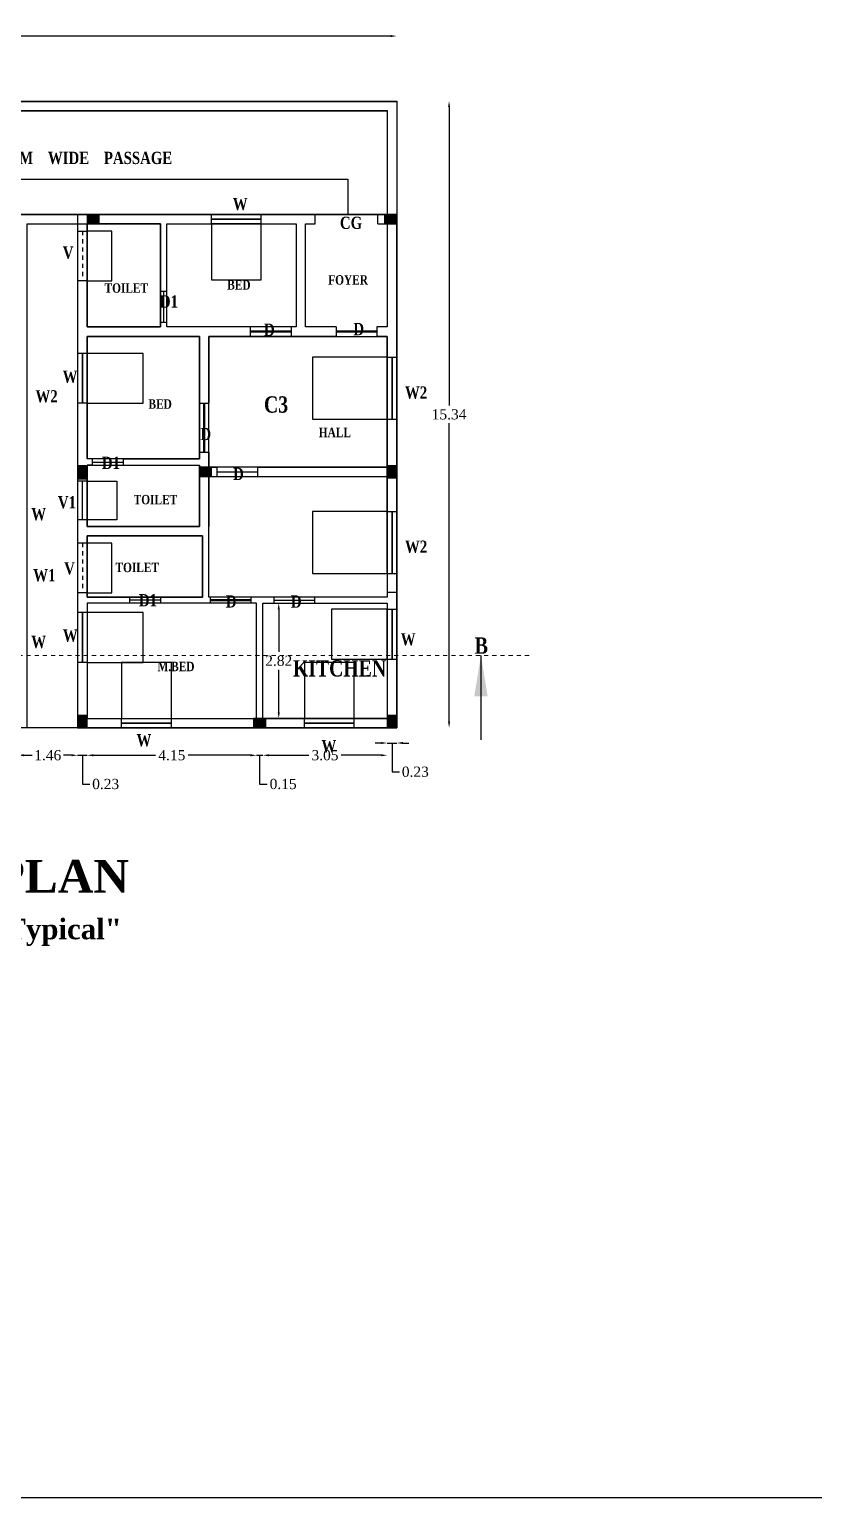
# Model space of a CAD drawing. Header units: metres. Extents: x 5 to 221, y 0 to 97.
# Drawn here: x 84.9 to 104.09, y 0 to 35.93 of the extents above; entities that cross this region are included whole.
import ezdxf

# ---------------------------------------------------------------- set-up
doc = ezdxf.new("R2010")
doc.units = ezdxf.units.M
doc.header["$LTSCALE"] = 0.015
doc.linetypes.add('DASHED2', pattern=[9.525, 6.35, -3.175])
doc.layers.add('FLOOR-STILT', color=7, linetype='Continuous', lineweight=50)
doc.layers.add('FLOOR01', color=7, linetype='Continuous', lineweight=50)
doc.styles.get("Standard").update_dxf_attribs({"font": 'times.ttf'})
doc.styles.add('style1', font='timesbd.ttf', dxfattribs={"width": 0.8, "height": 0.18})
doc.styles.add('style4', font='timesbd.ttf', dxfattribs={"height": 0.25})
doc.dimstyles.new('Copy of 0.25', dxfattribs={"dimtxt": 0.3, "dimasz": 0.5, "dimexe": 0.1, "dimexo": 0.4, "dimgap": 0.09, "dimtad": 0, "dimtih": 1, "dimtoh": 1, "dimzin": 0, "dimdsep": 46, "dimtxsty": 'Standard', "dimcen": 0.09, "dimclrt": 256, "dimadec": 0, "dimazin": 0, "dimtfac": 1, "dimtofl": 0, "dimtmove": 0, "dimatfit": 0, "dimfxl": 1, "dimtolj": 1, "dimtzin": 0, "dimarcsym": 0})
doc.dimstyles.new('M', dxfattribs={"dimtxt": 0.25, "dimasz": 0.15, "dimexe": 0.15, "dimexo": 1.1, "dimgap": 0.09, "dimtad": 0, "dimtih": 1, "dimtoh": 1, "dimzin": 0, "dimdsep": 46, "dimtxsty": 'Standard', "dimcen": 0.09, "dimse1": 1, "dimse2": 1, "dimclrt": 256, "dimadec": 0, "dimazin": 0, "dimtfac": 1, "dimtofl": 0, "dimtmove": 0, "dimatfit": 3, "dimfxl": 1, "dimtolj": 1, "dimtzin": 0, "dimarcsym": 0})

# ---------------------------------------------------------------- blocks, each defined once
blk = doc.blocks.new('*D30')
at = {"color": 0, "lineweight": -2, "transparency": 16777216}
for p, q in [((84.764, 18.169), (84.962, 18.169)), ((85.928, 18.169), (85.73, 18.169))]:
    blk.add_line(p, q, dxfattribs=at)
for points in [[(84.764, 18.194), (84.764, 18.144), (84.614, 18.169)], [(85.928, 18.194), (85.928, 18.144), (86.078, 18.169)]]:
    blk.add_solid(points, dxfattribs=at)
at = {"transparency": 16777216, "insert": (85.346, 18.169), "char_height": 0.25, "attachment_point": 5}
blk.add_mtext('\\A1;1.46', dxfattribs=at)
blk = doc.blocks.new('*D31')
at = {"color": 0, "lineweight": -2, "transparency": 16777216}
for p, q in [((85.928, 18.169), (85.778, 18.169)), ((86.078, 18.169), (86.308, 18.169)), ((86.193, 18.169), (86.193, 17.464)), ((86.458, 18.169), (86.608, 18.169)), ((86.193, 17.464), (86.373, 17.464))]:
    blk.add_line(p, q, dxfattribs=at)
for points in [[(85.928, 18.194), (85.928, 18.144), (86.078, 18.169)], [(86.458, 18.194), (86.458, 18.144), (86.308, 18.169)]]:
    blk.add_solid(points, dxfattribs=at)
at = {"transparency": 16777216, "insert": (86.764, 17.464), "char_height": 0.25, "attachment_point": 5}
blk.add_mtext('\\A1;0.23', dxfattribs=at)
blk = doc.blocks.new('*D32')
at = {"color": 0, "lineweight": -2, "transparency": 16777216}
for p, q in [((86.458, 18.169), (87.985, 18.169)), ((90.308, 18.169), (88.781, 18.169))]:
    blk.add_line(p, q, dxfattribs=at)
for points in [[(86.458, 18.194), (86.458, 18.144), (86.308, 18.169)], [(90.308, 18.194), (90.308, 18.144), (90.458, 18.169)]]:
    blk.add_solid(points, dxfattribs=at)
at = {"transparency": 16777216, "insert": (88.383, 18.169), "char_height": 0.25, "attachment_point": 5}
blk.add_mtext('\\A1;4.15', dxfattribs=at)
blk = doc.blocks.new('*D33')
at = {"color": 0, "lineweight": -2, "transparency": 16777216}
for p, q in [((90.308, 18.169), (90.158, 18.169)), ((90.458, 18.169), (90.608, 18.169)), ((90.533, 18.169), (90.533, 17.464)), ((90.758, 18.169), (90.908, 18.169)), ((90.533, 17.464), (90.713, 17.464))]:
    blk.add_line(p, q, dxfattribs=at)
for points in [[(90.308, 18.194), (90.308, 18.144), (90.458, 18.169)], [(90.758, 18.194), (90.758, 18.144), (90.608, 18.169)]]:
    blk.add_solid(points, dxfattribs=at)
at = {"transparency": 16777216, "insert": (91.108, 17.464), "char_height": 0.25, "attachment_point": 5}
blk.add_mtext('\\A1;0.15', dxfattribs=at)
blk = doc.blocks.new('*D34')
at = {"color": 0, "lineweight": -2, "transparency": 16777216}
for p, q in [((90.758, 18.169), (91.74, 18.169)), ((93.508, 18.169), (92.527, 18.169))]:
    blk.add_line(p, q, dxfattribs=at)
for points in [[(90.758, 18.194), (90.758, 18.144), (90.608, 18.169)], [(93.508, 18.194), (93.508, 18.144), (93.658, 18.169)]]:
    blk.add_solid(points, dxfattribs=at)
at = {"transparency": 16777216, "insert": (92.133, 18.169), "char_height": 0.25, "attachment_point": 5}
blk.add_mtext('\\A1;3.05', dxfattribs=at)
blk = doc.blocks.new('*D35')
at = {"color": 0, "lineweight": -2, "transparency": 16777216}
for p, q in [((93.508, 18.469), (93.358, 18.469)), ((93.658, 18.469), (93.888, 18.469)), ((93.773, 18.469), (93.773, 17.764)), ((94.038, 18.469), (94.188, 18.469)), ((93.773, 17.764), (93.953, 17.764))]:
    blk.add_line(p, q, dxfattribs=at)
for points in [[(93.508, 18.494), (93.508, 18.444), (93.658, 18.469)], [(94.038, 18.494), (94.038, 18.444), (93.888, 18.469)]]:
    blk.add_solid(points, dxfattribs=at)
at = {"transparency": 16777216, "insert": (94.344, 17.764), "char_height": 0.25, "attachment_point": 5}
blk.add_mtext('\\A1;0.23', dxfattribs=at)
blk = doc.blocks.new('*D36')
at = {"color": 0, "lineweight": -2, "transparency": 16777216}
for p, q in [((68.143, 35.768), (80.446, 35.768)), ((93.738, 35.768), (81.435, 35.768))]:
    blk.add_line(p, q, dxfattribs=at)
for points in [[(68.143, 35.793), (68.143, 35.743), (67.993, 35.768)], [(93.738, 35.793), (93.738, 35.743), (93.888, 35.768)]]:
    blk.add_solid(points, dxfattribs=at)
at = {"transparency": 16777216, "insert": (80.941, 35.768), "char_height": 0.25, "attachment_point": 5}
blk.add_mtext('\\A1;25.90', dxfattribs=at)
blk = doc.blocks.new('*D49')
at = {"layer": 'FLOOR-STILT', "color": 0, "lineweight": -2, "transparency": 16777216}
for p, q in [((95.17, 34.029), (95.17, 26.727)), ((95.17, 18.99), (95.17, 26.292))]:
    blk.add_line(p, q, dxfattribs=at)
at = {"layer": 'FLOOR-STILT', "color": 0, "lineweight": 30, "transparency": 16777216}
for points in [[(95.145, 34.029), (95.195, 34.029), (95.17, 34.179)], [(95.145, 18.99), (95.195, 18.99), (95.17, 18.84)]]:
    blk.add_solid(points, dxfattribs=at)
at = {"layer": 'FLOOR-STILT', "lineweight": -2, "transparency": 16777216, "insert": (95.17, 26.51), "char_height": 0.25, "attachment_point": 5}
blk.add_mtext('\\A1;15.34', dxfattribs=at)
blk = doc.blocks.new('*D61')
at = {"layer": 'FLOOR-STILT', "color": 0, "lineweight": -2, "transparency": 16777216}
for p, q in [((91, 21.74), (91, 20.698)), ((91, 19.22), (91, 20.263))]:
    blk.add_line(p, q, dxfattribs=at)
at = {"layer": 'FLOOR-STILT', "color": 0, "lineweight": 30, "transparency": 16777216}
for points in [[(90.975, 21.74), (91.025, 21.74), (91, 21.89)], [(90.975, 19.22), (91.025, 19.22), (91, 19.07)]]:
    blk.add_solid(points, dxfattribs=at)
at = {"layer": 'FLOOR-STILT', "lineweight": 30, "transparency": 16777216, "insert": (91, 20.48), "char_height": 0.25, "attachment_point": 5}
blk.add_mtext('\\A1;2.82', dxfattribs=at)

msp = doc.modelspace()

# ---------------------------------------------------------------- hatches: boundary and pattern name
h = msp.add_hatch(color=256)
h.dxf.hatch_style = 1
h.paths.add_polyline_path([(86.608, 31.17), (86.608, 31.4), (86.308, 31.4), (86.308, 31.17)])
h = msp.add_hatch(color=256)
h.dxf.hatch_style = 1
h.paths.add_polyline_path([(93.888, 31.17), (93.888, 31.4), (93.588, 31.4), (93.588, 31.17)])
h = msp.add_hatch(color=256)
h.dxf.hatch_style = 1
h.paths.add_polyline_path([(86.078, 24.955), (86.308, 24.955), (86.308, 25.255), (86.078, 25.255)])
h = msp.add_hatch(color=256)
h.dxf.hatch_style = 1
h.paths.add_polyline_path([(89.358, 24.99), (89.358, 25.22), (89.058, 25.22), (89.058, 24.99)])
h = msp.add_hatch(color=256)
h.dxf.hatch_style = 1
h.paths.add_polyline_path([(93.658, 24.955), (93.888, 24.955), (93.888, 25.255), (93.658, 25.255)])
h = msp.add_hatch(color=256)
h.dxf.hatch_style = 1
h.paths.add_polyline_path([(86.078, 18.84), (86.308, 18.84), (86.308, 19.14), (86.078, 19.14)])
h = msp.add_hatch(color=256)
h.dxf.hatch_style = 1
h.paths.add_polyline_path([(90.683, 18.84), (90.683, 19.07), (90.383, 19.07), (90.383, 18.84)])
h = msp.add_hatch(color=256)
h.dxf.hatch_style = 1
h.paths.add_polyline_path([(93.658, 18.84), (93.888, 18.84), (93.888, 19.14), (93.658, 19.14)])

# ---------------------------------------------------------------- linework, layer by layer
at = {"lineweight": -2}
for p, q in [((67.993, 34.171), (93.888, 34.179)), ((93.888, 34.179), (93.888, 18.84)), ((68.223, 33.941), (93.658, 33.949)), ((93.658, 33.949), (93.658, 31.4)), ((79.774, 31.4), (86.078, 31.4)), ((87.128, 31.4), (86.078, 31.4)), ((86.078, 31.4), (93.888, 31.4)), ((91.892, 31.4), (91.428, 31.4)), ((93.658, 31.4), (93.427, 31.4)), ((93.888, 29.9), (93.888, 31.4)), ((84.844, 31.17), (88.108, 31.17)), ((86.078, 31.17), (86.078, 28.42)), ((86.078, 30.996), (86.308, 30.996)), ((86.308, 28.65), (86.308, 31.17)), ((88.108, 31.17), (88.108, 29.529)), ((88.258, 31.17), (91.428, 31.17)), ((88.258, 29.529), (88.258, 31.17)), ((91.428, 31.17), (91.428, 28.65)), ((91.658, 31.17), (91.892, 31.17)), ((91.658, 28.65), (91.658, 31.17)), ((93.427, 31.17), (93.658, 31.17)), ((93.658, 31.17), (93.658, 28.65)), ((93.888, 28.42), (93.888, 29.67)), ((88.108, 28.769), (88.108, 28.65)), ((88.258, 28.65), (88.258, 28.769)), ((86.078, 28.42), (86.078, 23.54)), ((88.108, 28.65), (86.308, 28.65)), ((89.058, 28.42), (86.308, 28.42)), ((86.308, 28.42), (86.308, 25.42)), ((91.428, 28.65), (88.258, 28.65)), ((89.058, 26.588), (89.058, 28.42)), ((92.402, 28.42), (89.288, 28.42)), ((89.288, 28.42), (89.288, 26.788)), ((92.402, 28.65), (91.658, 28.65)), ((93.658, 28.65), (93.402, 28.65)), ((93.658, 28.42), (93.402, 28.42)), ((93.658, 23.54), (93.658, 28.42)), ((93.658, 23.77), (93.658, 28.42)), ((93.888, 23.54), (93.888, 28.42)), ((89.058, 25.42), (89.058, 26.588)), ((89.288, 25.588), (89.288, 23.77)), ((86.438, 25.42), (86.308, 25.42)), ((86.438, 25.27), (86.308, 25.27)), ((86.308, 25.27), (86.308, 25.07)), ((86.308, 25.155), (86.308, 25.19)), ((87.198, 25.42), (89.058, 25.42)), ((87.198, 25.27), (89.058, 25.27)), ((89.058, 23.77), (89.058, 25.27)), ((89.288, 25.22), (89.485, 25.22)), ((89.485, 25.22, -96.042), (89.485, 24.99)), ((90.485, 25.22), (93.658, 25.22)), ((90.485, 24.99, -96.042), (90.485, 25.22)), ((93.888, 24.955), (93.888, 25.22)), ((93.888, 24.955), (93.888, 25.22)), ((86.078, 24.99), (86.078, 24.955)), ((86.193, 23.928), (86.193, 24.878)), ((86.308, 25.07), (86.308, 23.77)), ((89.288, 24.99), (89.485, 24.99)), ((90.485, 24.99), (93.658, 24.99)), ((93.658, 24.99), (93.658, 24.955)), ((93.658, 24.99), (93.658, 24.955)), ((86.308, 23.77), (89.058, 23.77)), ((89.288, 22.04), (89.288, 23.77)), ((86.078, 23.54), (86.078, 22.04)), ((86.308, 22.04), (86.308, 23.54)), ((86.308, 23.54), (89.138, 23.54)), ((89.138, 23.54), (89.138, 22.04)), ((93.658, 23.54), (93.658, 22.04)), ((86.078, 22.04), (86.078, 18.84)), ((87.345, 22.04), (86.308, 22.04)), ((89.138, 22.04), (88.105, 22.04)), ((90.608, 22.04), (89.288, 22.04)), ((93.658, 22.04), (90.608, 22.04)), ((93.888, 18.84), (93.888, 22.04)), ((87.345, 21.89), (86.308, 21.89)), ((86.308, 21.89), (86.308, 19.07)), ((90.458, 21.89), (88.105, 21.89)), ((90.458, 19.07), (90.458, 21.89)), ((90.608, 19.07), (90.608, 21.89)), ((90.608, 21.89), (93.658, 21.89)), ((93.658, 21.89), (93.658, 19.07)), ((86.308, 19.07), (90.458, 19.07)), ((88.375, 18.84), (88.375, 19.07)), ((90.608, 19.07), (93.658, 19.07)), ((93.888, 18.84), (67.993, 18.84)), ((86.078, 18.84), (88.231, 18.84)), ((90.608, 18.84), (90.877, 18.84)), ((91.877, 18.84), (93.888, 18.84)), ((4.767, 0.003), (184.516, 0.003))]:
    msp.add_line(p, q, dxfattribs=at)
at = {"ltscale": 0.2}
for p, q in [((89.354, 31.17), (89.354, 31.4)), ((90.574, 31.17), (90.574, 31.4)), ((86.308, 29.776), (86.078, 29.776)), ((86.308, 28.003), (86.078, 28.003)), ((93.658, 27.91), (93.888, 27.91)), ((86.308, 26.783), (86.078, 26.783)), ((93.658, 26.39), (93.888, 26.39)), ((86.308, 24.929), (86.078, 24.929)), ((86.308, 24.878), (86.078, 24.878)), ((93.658, 25.038), (93.888, 25.038)), ((93.658, 24.138), (93.888, 24.138)), ((86.308, 23.928), (86.078, 23.928)), ((86.308, 23.361), (86.078, 23.361)), ((93.658, 22.618), (93.888, 22.618)), ((86.308, 22.141), (86.078, 22.141)), ((93.658, 22.16), (93.888, 22.16)), ((86.308, 21.662), (86.078, 21.662)), ((93.658, 21.743), (93.888, 21.743)), ((93.658, 20.523), (93.888, 20.523)), ((86.308, 20.442), (86.078, 20.442)), ((91.627, 18.84), (91.627, 19.07)), ((92.847, 18.84), (92.847, 19.07))]:
    msp.add_line(p, q, dxfattribs=at)
at = {"lineweight": 35, "ltscale": 0.2}
for p, q in [((90.574, 31.285), (89.354, 31.285)), ((86.193, 28.003), (86.193, 26.783)), ((93.773, 27.91), (93.773, 26.39)), ((93.773, 24.138), (93.773, 22.618)), ((86.193, 21.662), (86.193, 20.442)), ((93.773, 21.743), (93.773, 20.523)), ((87.155, 18.955), (88.375, 18.955)), ((92.847, 18.955), (91.627, 18.955))]:
    msp.add_line(p, q, dxfattribs=at)
for p, q in [((91.892, 31.17), (91.892, 31.4)), ((93.427, 31.17), (93.427, 31.4)), ((88.108, 29.529), (88.258, 29.529)), ((88.108, 28.769), (88.258, 28.769)), ((90.304, 28.65), (90.304, 28.42)), ((91.304, 28.65), (91.304, 28.42)), ((92.402, 28.65), (92.402, 28.42)), ((93.402, 28.65), (93.402, 28.42)), ((89.058, 26.788), (89.288, 26.788)), ((89.058, 25.588), (89.288, 25.588)), ((86.438, 25.27), (86.438, 25.42)), ((87.198, 25.27), (87.198, 25.42)), ((87.345, 22.04), (87.345, 21.89)), ((88.105, 22.04), (88.105, 21.89)), ((89.32, 22.04), (89.32, 21.89)), ((90.32, 22.04), (90.32, 21.89)), ((90.877, 22.04), (90.877, 21.89)), ((91.877, 22.04), (91.877, 21.89)), ((87.155, 18.84), (87.155, 19.07)), ((88.231, 18.84), (93.658, 18.84, 48.021)), ((90.608, 18.84, 48.021), (90.877, 18.84, 48.021))]:
    msp.add_line(p, q)
at = {"linetype": 'DASHED2', "ltscale": 0.2}
for p, q in [((86.193, 30.996), (86.193, 29.776)), ((86.193, 23.361), (86.193, 22.141))]:
    msp.add_line(p, q, dxfattribs=at)
at = {"linetype": 'DASHED2', "lineweight": 0, "ltscale": 0.2}
msp.add_line((97.127, 20.611, 48.021), (66.022, 20.611, 48.021), dxfattribs=at)
for points in [[(86.308, 31.4), (86.308, 31.17), (86.608, 31.17), (86.608, 31.4)], [(93.588, 31.4), (93.588, 31.17), (93.888, 31.17), (93.888, 31.4)], [(86.308, 25.255), (86.078, 25.255), (86.078, 24.955), (86.308, 24.955)], [(89.058, 25.22), (89.058, 24.99), (89.358, 24.99), (89.358, 25.22)], [(93.888, 25.255), (93.658, 25.255), (93.658, 24.955), (93.888, 24.955)], [(86.308, 19.14), (86.078, 19.14), (86.078, 18.84), (86.308, 18.84)], [(90.383, 19.07), (90.383, 18.84), (90.683, 18.84), (90.683, 19.07)], [(93.888, 19.14), (93.658, 19.14), (93.658, 18.84), (93.888, 18.84)]]:
    msp.add_lwpolyline(points, close=True)
at = {"layer": 'FLOOR-STILT', "color": 145, "lineweight": 30}
for points in [[(86.308, 31.4), (86.308, 31.17), (86.608, 31.17), (86.608, 31.4)], [(93.588, 31.4), (93.588, 31.17), (93.888, 31.17), (93.888, 31.4)], [(86.308, 25.255), (86.078, 25.255), (86.078, 24.955), (86.308, 24.955)], [(89.058, 25.22), (89.058, 24.99), (89.358, 24.99), (89.358, 25.22)], [(93.888, 25.255), (93.658, 25.255), (93.658, 24.955), (93.888, 24.955)], [(86.308, 19.14), (86.078, 19.14), (86.078, 18.84), (86.308, 18.84)], [(90.383, 19.07), (90.383, 18.84), (90.683, 18.84), (90.683, 19.07)], [(93.888, 19.14), (93.658, 19.14), (93.658, 18.84), (93.888, 18.84)]]:
    msp.add_lwpolyline(points, close=True, dxfattribs=at)
at = {"layer": 'FLOOR01', "color": 82, "lineweight": -2}
for p, q in [((88.183, 29.529), (88.183, 28.769)), ((86.438, 25.345), (87.198, 25.345)), ((89.485, 25.105, -48.021), (90.485, 25.105, -48.021)), ((88.105, 21.965), (87.345, 21.965)), ((90.877, 21.965), (91.877, 21.965))]:
    msp.add_line(p, q, dxfattribs=at)
at = {"layer": 'FLOOR01', "color": 22, "lineweight": 50}
for p, q in [((90.304, 28.535), (91.304, 28.535)), ((89.173, 25.588), (89.173, 26.788)), ((89.32, 21.965), (90.32, 21.965))]:
    msp.add_line(p, q, dxfattribs=at)
at = {"layer": 'FLOOR01', "color": 84, "lineweight": 50}
msp.add_line((92.402, 28.535), (93.402, 28.535), dxfattribs=at)
at = {"layer": 'FLOOR01', "color": 181, "lineweight": 30}
msp.add_lwpolyline([(67.993, 34.171), (93.888, 34.171), (93.888, 18.84), (67.993, 18.84)], close=True, dxfattribs=at)
at = {"layer": 'FLOOR01', "color": 31, "lineweight": 30}
msp.add_lwpolyline([(68.223, 33.941), (93.658, 33.941), (93.658, 31.4), (68.223, 31.4)], close=True, dxfattribs=at)
at = {"layer": 'FLOOR01', "color": 194, "lineweight": -2}
msp.add_lwpolyline([(78.519, 31.4), (78.519, 32.267), (92.692, 32.267), (92.692, 31.4)], dxfattribs=at)
at = {"layer": 'FLOOR01', "color": 230, "lineweight": 30}
msp.add_lwpolyline([(93.888, 31.4), (86.078, 31.4), (86.078, 18.84), (93.888, 18.84)], close=True, dxfattribs=at)
at = {"layer": 'FLOOR01', "color": 11, "lineweight": 30}
msp.add_lwpolyline([(84.844, 31.17), (86.078, 31.17), (86.078, 18.84), (84.844, 18.84)], close=True, dxfattribs=at)
at = {"layer": 'FLOOR01', "color": 81, "lineweight": 30}
for points in [[(88.108, 31.17), (86.308, 31.17), (86.308, 28.65), (88.108, 28.65)], [(89.058, 23.77), (86.308, 23.77), (86.308, 25.27), (89.058, 25.27)], [(89.138, 23.54), (86.308, 23.54), (86.308, 22.04), (89.138, 22.04)]]:
    msp.add_lwpolyline(points, close=True, dxfattribs=at)
at = {"layer": 'FLOOR01', "color": 80, "lineweight": 30}
for points in [[(88.108, 28.65), (86.308, 28.65), (86.308, 31.17), (88.108, 31.17)], [(89.058, 23.77), (86.308, 23.77), (86.308, 25.27), (89.058, 25.27)], [(89.138, 22.04), (86.308, 22.04), (86.308, 23.54), (89.138, 23.54)]]:
    msp.add_lwpolyline(points, close=True, dxfattribs=at)
at = {"layer": 'FLOOR01', "color": 83, "lineweight": 30}
for points in [[(88.108, 28.65), (86.308, 28.65), (86.308, 31.17), (88.108, 31.17)], [(89.058, 23.77), (86.308, 23.77), (86.308, 25.27), (89.058, 25.27)], [(89.138, 22.04), (86.308, 22.04), (86.308, 23.54), (89.138, 23.54)]]:
    msp.add_lwpolyline(points, close=True, dxfattribs=at)
at = {"layer": 'FLOOR01', "color": 102, "lineweight": 30}
for points in [[(86.308, 30.996), (86.308, 29.776), (86.918, 29.776), (86.918, 30.996)], [(87.038, 24.878), (87.038, 23.928), (86.308, 23.928), (86.308, 24.878)], [(86.308, 23.361), (86.308, 22.141), (86.918, 22.141), (86.918, 23.361)]]:
    msp.add_lwpolyline(points, close=True, dxfattribs=at)
at = {"layer": 'FLOOR01', "color": 23, "lineweight": 30}
for points in [[(91.428, 28.65), (88.258, 28.65), (88.258, 31.17), (91.428, 31.17)], [(89.058, 25.42), (86.308, 25.42), (86.308, 28.42), (89.058, 28.42)], [(89.288, 28.42), (93.658, 28.42), (93.658, 25.22), (89.288, 25.22)], [(93.658, 22.04), (89.288, 22.04), (89.288, 24.99), (93.658, 24.99)], [(90.458, 21.89), (86.308, 21.89), (86.308, 19.07), (90.458, 19.07)]]:
    msp.add_lwpolyline(points, close=True, dxfattribs=at)
at = {"layer": 'FLOOR01', "color": 103, "lineweight": 30}
for points in [[(89.354, 29.8), (90.574, 29.8), (90.574, 31.17), (89.354, 31.17)], [(86.308, 28.003), (86.308, 26.783), (87.678, 26.783), (87.678, 28.003)], [(91.828, 27.91), (91.828, 26.39), (93.658, 26.39), (93.658, 27.91)], [(91.828, 24.138), (91.828, 22.618), (93.658, 22.618), (93.658, 24.138)], [(86.308, 21.662), (86.308, 20.442), (87.678, 20.442), (87.678, 21.662)], [(92.288, 21.743), (92.288, 20.523), (93.658, 20.523), (93.658, 21.743)], [(87.155, 19.07), (88.375, 19.07), (88.375, 20.44), (87.155, 20.44)], [(91.627, 19.07), (92.847, 19.07), (92.847, 20.44), (91.627, 20.44)]]:
    msp.add_lwpolyline(points, close=True, dxfattribs=at)
at = {"layer": 'FLOOR01', "color": 25, "lineweight": 30}
msp.add_lwpolyline([(90.608, 21.89), (93.658, 21.89), (93.658, 19.07), (90.608, 19.07)], close=True, dxfattribs=at)

# ---------------------------------------------------------------- texts
at = {"ltscale": 0.2, "style": 'style4', "width": 0.8}
for s, height, p in [('2.54 M    WIDE    PASSAGE', 0.3, (83.921, 32.637, 48.021)), ('W', 0.3, (89.876, 31.507, 48.021)), ('CG', 0.3, (92.499, 31.049, 48.021)), ('V', 0.3, (85.714, 30.319, 48.021)), ('D1', 0.3, (88.091, 29.124, 48.021)), ('D', 0.3, (92.827, 28.448, 48.021)), ('D', 0.3, (90.639, 28.431, 48.021)), ('W', 0.3, (85.711, 27.283, 48.021)), ('W2', 0.3, (85.045, 26.803)), ('W2', 0.3, (94.09, 26.895)), ('D', 0.3, (89.082, 25.88, 48.021)), ('D1', 0.3, (86.671, 25.174, 48.021)), ('D', 0.3, (89.882, 24.906, 48.021)), ('V1', 0.3, (85.594, 24.21, 48.021)), ('W', 0.3, (84.942, 23.92)), ('W2', 0.3, (94.09, 23.123)), ('W1', 0.3, (84.99, 22.424)), ('V', 0.3, (85.748, 22.592, 48.021)), ('D1', 0.3, (87.576, 21.813, 48.021)), ('D', 0.3, (89.704, 21.785, 48.021)), ('D', 0.3, (91.298, 21.781, 48.021)), ('W', 0.3, (85.717, 20.948, 48.021)), ('W', 0.3, (84.942, 20.792)), ('W', 0.3, (93.987, 20.855)), ('B', 0.4, (95.799, 20.653, 48.021)), ('W', 0.3, (87.52, 18.386)), ('W', 0.3, (92.046, 18.242))]:
    msp.add_text(s, height=height, dxfattribs=at).set_placement(p)
at = {"color": 7, "lineweight": 30, "ltscale": 0.2, "style": 'style4'}
for s, height, p in [('TYPICAL  FLOOR  PLAN', 0.8, (73.103, 14.808)), ('"Floor01,Floor02,Floor03,Floor4 - Typical"', 0.5, (73.003, 13.667))]:
    msp.add_text(s, height=height, dxfattribs=at).set_placement(p)
at = {"layer": 'FLOOR01', "style": 'style1', "width": 0.8}
for s, p in [('FOYER', (92.211, 29.687, 46.675)), ('TOILET', (86.736, 29.488, 46.675)), ('BED', (89.739, 29.564, 46.675)), ('BED', (87.811, 26.649)), ('HALL', (91.981, 25.953, 46.675)), ('TOILET', (87.449, 24.311, 46.675)), ('TOILET', (87.004, 22.651, 46.675)), ('M.BED', (88.034, 20.227, 46.675))]:
    msp.add_text(s, height=0.23, dxfattribs=at).set_placement(p)
at = {"layer": 'FLOOR01', "color": 230, "lineweight": -2, "style": 'style4', "width": 0.8}
for s, p in [('C3', (90.639, 26.553, 48.021)), ('KITCHEN', (91.347, 20.096))]:
    msp.add_text(s, height=0.4, dxfattribs=at).set_placement(p)

# ---------------------------------------------------------------- dimensions: what is measured, and where the dimension line sits
for base, p1, p2, picture, middle in [((93.8883, 35.7681), (67.993, 34.1709), (93.8883, 34.1793), '*D36', (80.9407, 35.7681)), ((93.888, 18.469), (93.658, 19.07), (93.888, 19.07), '*D35', (94.043, 17.764)), ((86.078, 18.169), (84.614, 18.77), (86.078, 18.84), '*D30', (85.346, 18.169)), ((86.308, 18.169), (86.078, 18.84), (86.308, 18.84), '*D31', (86.463, 17.464)), ((90.458, 18.169), (86.308, 18.84), (90.458, 18.77), '*D32', (88.383, 18.169)), ((90.608, 18.169), (90.458, 18.77), (90.608, 18.77), '*D33', (90.803, 17.464)), ((93.658, 18.169), (90.608, 18.77), (93.658, 18.77), '*D34', (92.133, 18.169))]:
    dim = msp.add_linear_dim(base=base, p1=p1, p2=p2, dimstyle='M', override={"dimpost": '\\X', "dimtmove": 1})
    dim.commit()
    dim.dimension.update_dxf_attribs({"geometry": picture, "text_midpoint": middle})
at = {"layer": 'FLOOR-STILT', "lineweight": -2}
dim = msp.add_linear_dim(base=(95.17, 18.84), p1=(93.888, 34.179), p2=(93.888, 18.84), angle=90, dimstyle='M', override={"dimpost": '\\X'}, dxfattribs=at)
dim.commit()
dim.dimension.update_dxf_attribs({"geometry": '*D49', "text_midpoint": (95.17, 26.51)})
at = {"layer": 'FLOOR-STILT', "lineweight": 30}
dim = msp.add_aligned_dim(p1=(90.608, 21.89), p2=(90.608, 19.07), distance=0.392, dimstyle='M', override={"dimpost": '\\X'}, dxfattribs=at)
dim.commit()
dim.dimension.update_dxf_attribs({"geometry": '*D61', "text_midpoint": (91, 20.48)})

# ---------------------------------------------------------------- leaders
at = {"ltscale": 0.2}
msp.add_leader([(95.95, 20.608, 48.021), (95.95, 18.543, 48.021)], dimstyle='Copy of 0.25', override={"dimscale": 1, "dimasz": 1, "dimgap": 0.09, "dimtad": 0, "dimtfillclr": 256}, dxfattribs=at)

doc.saveas('drawing.dxf')
